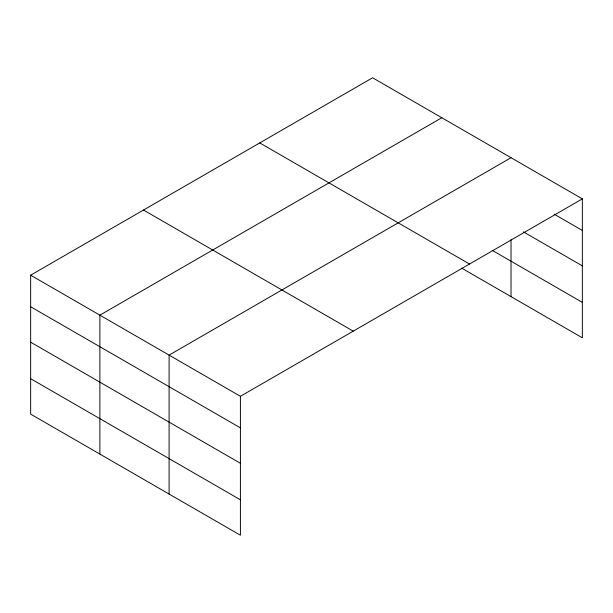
<?xml version="1.0" encoding="UTF-8"?>
<svg xmlns="http://www.w3.org/2000/svg" width="613" height="613" viewBox="0 0 613 613"><rect width="100%" height="100%" fill="white"/><g stroke="black" fill="none" stroke-linecap="round" stroke-linejoin="round"><path stroke-width="0.92" d="M582.35 198.88L372.589 77.774L30.65 275.191L30.65 414.12L240.411 535.226L240.411 396.297L582.35 198.88L582.35 337.809L461.589 268.088M441.812 117.742L99.873 315.159L99.873 454.087M511.027 157.702L169.096 355.119L169.096 494.047M554.152 214.159L582.35 230.442M523.471 231.883L582.35 265.873M492.078 250.257L582.35 302.378M259.751 142.921L469.512 264.027M143.488 210.044L353.249 331.15M30.65 275.191L240.411 396.297M30.65 306.753L240.411 427.859M30.65 342.184L240.411 463.29M30.65 378.688L240.411 499.794M511.027 239.675L511.027 296.631"/></g></svg>
